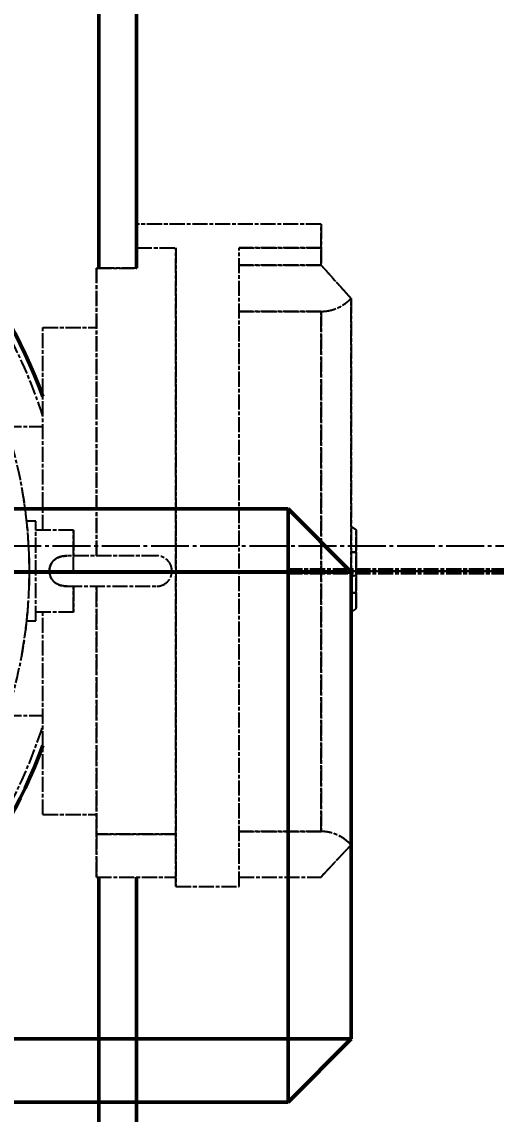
# Model space of a CAD drawing. Header units: millimetres. Extents: x 39335 to 110675, y -13954 to 36506.
# Drawn here: x 55594 to 55970, y 8893 to 9759 of the extents above; entities that cross this region are included whole.
import ezdxf

# ---------------------------------------------------------------- set-up
doc = ezdxf.new("R2010")
doc.units = ezdxf.units.MM
for name, pattern in [('AM_ISO02W050', [7.5, 6, -1.5]), ('AM_ISO08W050', [18, 12, -1.5, 3, -1.5]), ('EB_DASHDOT', [39, 30, -3, 3, -3])]:
    doc.linetypes.add(name, pattern=pattern)
for name, color, linetype, lineweight in [('AM_0', 7, 'Continuous', 50), ('AM_10', 7, 'AM_ISO08W050', 50), ('AM_3', 6, 'AM_ISO02W050', 25), ('AM_7', 4, 'AM_ISO08W050', 25), ('CAXA1', 1, 'EB_DASHDOT', 25), ('CAXA4', 3, 'Continuous', 25), ('RED', 1, 'Continuous', 9)]:
    doc.layers.add(name, color=color, linetype=linetype, lineweight=lineweight)
doc.styles.add('\\M+5B1EA\\M+5D7BC', font='', dxfattribs={"width": 0.667})
doc.styles.get('\\M+5B1EA\\M+5D7BC').set_extended_font_data('FangSong_GB2312')
doc.dimstyles.new('\\M+5B1EA\\M+5D7BC', dxfattribs={"dimscale": 35, "dimtxt": 3.5, "dimasz": 4, "dimexe": 2, "dimexo": 0, "dimtad": 1, "dimdec": 1, "dimdsep": 46, "dimtxsty": '\\M+5B1EA\\M+5D7BC', "dimcen": 0, "dimdle": 6, "dimazin": 2, "dimtfac": 1, "dimtdec": 1, "dimtmove": 0, "dimatfit": 3, "dimfxl": 0, "dimtolj": 1, "dimtzin": 0, "dimarcsym": 0})

# ---------------------------------------------------------------- blocks, each defined once
blk = doc.blocks.new('fundament-M1')
at = {"layer": 'AM_0'}
for p, q in [((1682.092, 915), (3112.091, 915)), ((3112.091, 915), (3162.091, 865)), ((3112.091, 865), (3112.091, 915)), ((1682.092, 865), (3112.091, 865)), ((3112.091, 865), (3162.091, 865)), ((3112.091, 865), (3112.091, 495)), ((3162.091, 865), (3162.091, 495)), ((2830, 495), (3112.091, 495)), ((3112.091, 445), (3162.091, 495)), ((3112.091, 495), (3112.091, 445)), ((3112.091, 495), (3162.091, 495)), ((2830, 445), (3112.091, 445))]:
    blk.add_line(p, q, dxfattribs=at)
blk = doc.blocks.new('qwrgfqwefqwe')
at = {"layer": 'AM_0'}
for p, q in [((3799796.23, -146760.66), (3799796.23, -146230.77)), ((3799826.23, -146760.66), (3799826.23, -146230.77)), ((3799796.23, -147770.77), (3799796.23, -147243.27)), ((3799826.23, -147770.77), (3799826.23, -147243.27))]:
    blk.add_line(p, q, dxfattribs=at)
blk.add_arc((3799371.23, -147000.77), 405, 19.95195, 340.04804, dxfattribs=at)
at = {"layer": 'AM_10', "lineweight": 100}
blk.add_line((3799945.65, -147000.77), (3800629.67, -147000.77), dxfattribs=at)
at = {"layer": 'AM_7'}
for p, q in [((3799972.42, -146725.77), (3799826.42, -146725.77)), ((3799826.42, -146725.77), (3799826.42, -146744.77)), ((3799826.42, -146744.77), (3799826.42, -146725.77)), ((3799972.42, -146744.77), (3799972.42, -146725.77)), ((3799972.42, -146725.77), (3799972.42, -146744.77)), ((3799826.42, -146744.77), (3799826.42, -146760.66)), ((3799826.42, -146744.77), (3799857.42, -146744.77)), ((3799826.42, -146760.66), (3799826.42, -146744.77)), ((3799857.42, -146744.77), (3799857.42, -147250.77)), ((3799857.42, -147250.77), (3799857.42, -146744.77)), ((3799907.42, -147250.77), (3799907.42, -146744.77)), ((3799907.42, -146744.77), (3799972.42, -146744.77)), ((3799972.42, -146744.77), (3799907.42, -146744.77)), ((3799972.42, -146744.77), (3799972.42, -146758.27)), ((3799972.42, -146758.27), (3799972.42, -146744.77)), ((3799826.42, -146760.66), (3799794.42, -146760.66)), ((3799794.42, -146760.66), (3799794.42, -146988.77)), ((3799794.42, -146760.66), (3799826.42, -146760.66)), ((3799794.42, -146988.77), (3799794.42, -146760.66)), ((3799907.42, -146758.27), (3799972.42, -146758.27)), ((3799972.42, -146758.27), (3799907.42, -146758.27)), ((3799972.42, -146758.27), (3799996.23, -146784.71)), ((3799996.23, -147217.74), (3799996.23, -146784.71)), ((3799996.23, -146784.71), (3799996.23, -147217.74)), ((3799972.42, -146795.03), (3799907.42, -146795.03)), ((3799907.42, -146795.03), (3799972.42, -146795.03)), ((3799972.42, -147207.16), (3799972.42, -146795.03)), ((3799972.42, -146795.03), (3799972.42, -147207.16)), ((3799751.92, -146968.27), (3799751.92, -146807.77)), ((3799751.92, -146807.77), (3799794.42, -146807.77)), ((3799751.92, -146968.27), (3799751.92, -146807.77)), ((3799723.07, -146886.27), (3799751.92, -146886.27)), ((3799746.23, -146961.27), (3799739.12, -146961.27)), ((3799746.23, -147040.27), (3799746.23, -146961.27)), ((3799776.23, -146968.27), (3799746.23, -146968.27)), ((3799776.23, -146988.77), (3799776.23, -146968.27)), ((3799776.23, -146968.27), (3799776.23, -146988.77)), ((3800000.23, -146968.04), (3799996.23, -146965.44)), ((3799996.23, -146965.44), (3800000.23, -146968.04)), ((3800000.23, -146985.84), (3800000.23, -146968.04)), ((3800000.23, -146968.04), (3800000.23, -146985.84)), ((3799996.23, -146985.84), (3800000.23, -146985.84)), ((3800000.23, -146985.84), (3799996.23, -146985.84)), ((3800000.23, -147000.77), (3800000.23, -146985.84)), ((3800000.23, -146985.84), (3800000.23, -147004.4)), ((3799842.23, -146988.77), (3799771.05, -146988.77)), ((3800000.23, -147004.4), (3799996.23, -147004.81)), ((3799996.23, -147004.81), (3800000.23, -147004.4)), ((3800000.23, -147004.4), (3800000.23, -147000.77)), ((3800000.23, -147018.14), (3800000.23, -147004.4)), ((3800000.23, -147004.4), (3800000.23, -147018.14)), ((3799771.05, -147012.77), (3799842.23, -147012.77)), ((3799776.23, -147033.27), (3799776.23, -147012.77)), ((3799776.23, -147012.77), (3799776.23, -147033.27)), ((3799794.42, -147012.77), (3799794.42, -147209.27)), ((3799794.42, -147209.27), (3799794.42, -147012.77)), ((3800000.23, -147018.14), (3799996.23, -147018.14)), ((3799996.23, -147018.14), (3800000.23, -147018.14)), ((3800000.23, -147030.84), (3800000.23, -147018.14)), ((3800000.23, -147018.14), (3800000.23, -147030.84)), ((3799996.23, -147033.44), (3800000.23, -147030.84)), ((3799776.23, -147033.27), (3799746.23, -147033.27)), ((3799751.92, -147193.77), (3799751.92, -147033.27)), ((3799751.92, -147193.77), (3799751.92, -147033.27)), ((3799739.12, -147040.27), (3799746.23, -147040.27)), ((3799723.07, -147115.27), (3799751.92, -147115.27)), ((3799751.92, -147193.77), (3799794.42, -147193.77)), ((3799857.42, -147209.27), (3799794.42, -147209.27)), ((3799794.42, -147209.27), (3799794.42, -147243.27)), ((3799794.42, -147209.27), (3799857.42, -147209.27)), ((3799794.42, -147243.27), (3799794.42, -147209.27)), ((3799972.42, -147207.16), (3799907.42, -147207.16)), ((3799907.42, -147207.16), (3799972.42, -147207.16)), ((3799996.23, -147217.74), (3799972.42, -147243.27)), ((3799794.42, -147243.27), (3799857.42, -147243.27)), ((3799907.42, -147243.27), (3799972.42, -147243.27)), ((3799857.42, -147250.77), (3799907.42, -147250.77))]:
    blk.add_line(p, q, dxfattribs=at)
at = {"layer": 'AM_7', "linetype": 'Continuous'}
for p, q in [((3800276.66, -147000.77), (3793676.19, -147000.77)), ((3799791.23, -147000.77), (3798951.23, -147000.77))]:
    blk.add_line(p, q, dxfattribs=at)
at = {"layer": 'AM_7'}
for centre, radius, start, end in [((3799371.23, -147000.77), 400, 17.87492, 342.12507), ((3799371.23, -147000.77), 370, 109.26352, 108.39638), ((3799371.23, -147000.77), 370, 6.16732, 10.31466), ((3799371.23, -147000.77), 370, 2.05224, 6.16732), ((3799371.23, -147000.77), 370, 357.94775, 2.05224), ((3799842.23, -147000.77), 12, 270, 90), ((3799371.23, -147000.77), 370, 353.83267, 357.94775), ((3799371.23, -147000.77), 370, 349.68533, 353.83267)]:
    blk.add_arc(centre, radius, start, end, dxfattribs=at)
for centre, major_axis, start_param, end_param in [((3799972.42, -146758.27), (0, 36.76), 3.141593, 3.909474), ((3799972.42, -147243.27), (0, 36.11), 5.497787, 6.283185)]:
    blk.add_ellipse(centre, major_axis=major_axis, ratio=0.932515, start_param=start_param, end_param=end_param, dxfattribs=at)
for points, knots in [([(3799996.23, -146784.71), (3799996.01, -146784.47), (3799995.8, -146784.23), (3799995.58, -146784), (3799995.56, -146783.97), (3799995.54, -146783.94), (3799995.51, -146783.92), (3799995.28, -146783.66), (3799995.05, -146783.4), (3799994.81, -146783.14), (3799994.79, -146783.11), (3799994.77, -146783.09), (3799994.74, -146783.06), (3799994.5, -146782.8), (3799994.26, -146782.53), (3799994, -146782.24), (3799993.98, -146782.21), (3799993.95, -146782.18), (3799993.92, -146782.15), (3799993.68, -146781.88), (3799993.43, -146781.6), (3799993.16, -146781.3), (3799993.12, -146781.26), (3799993.09, -146781.22), (3799993.05, -146781.19), (3799992.77, -146780.87), (3799992.47, -146780.54), (3799992.15, -146780.18), (3799991.89, -146779.9), (3799991.62, -146779.6), (3799991.33, -146779.28), (3799991.29, -146779.23), (3799991.25, -146779.18), (3799991.2, -146779.13), (3799990.94, -146778.84), (3799990.66, -146778.53), (3799990.36, -146778.19), (3799990.32, -146778.14), (3799990.27, -146778.1), (3799990.23, -146778.05), (3799990.16, -146777.97), (3799990.08, -146777.89), (3799990.01, -146777.8), (3799989.85, -146777.63), (3799989.69, -146777.45), (3799989.55, -146777.29), (3799989.5, -146777.24), (3799989.45, -146777.18), (3799989.4, -146777.13), (3799989.35, -146777.07), (3799989.31, -146777.03), (3799989.27, -146776.98), (3799989.23, -146776.94), (3799989.19, -146776.9), (3799989.16, -146776.86), (3799989.13, -146776.82), (3799989.09, -146776.79), (3799989.06, -146776.75), (3799989.05, -146776.74), (3799989.05, -146776.74), (3799989.04, -146776.73), (3799988.98, -146776.67), (3799988.93, -146776.6), (3799988.87, -146776.54), (3799988.65, -146776.3), (3799988.44, -146776.06), (3799988.24, -146775.84), (3799988.17, -146775.76), (3799988.1, -146775.69), (3799988.03, -146775.61), (3799987.92, -146775.48), (3799987.81, -146775.36), (3799987.7, -146775.24), (3799987.37, -146774.88), (3799987.06, -146774.53), (3799986.74, -146774.17), (3799986.71, -146774.14), (3799986.69, -146774.11), (3799986.66, -146774.08), (3799986.27, -146773.65), (3799985.86, -146773.2), (3799985.39, -146772.67), (3799985.36, -146772.64), (3799985.33, -146772.61), (3799985.31, -146772.58), (3799985.27, -146772.54), (3799985.24, -146772.5), (3799985.2, -146772.46), (3799985.16, -146772.42), (3799985.12, -146772.37), (3799985.07, -146772.32), (3799985.03, -146772.28), (3799984.99, -146772.23), (3799984.94, -146772.18), (3799984.9, -146772.13), (3799984.86, -146772.09), (3799984.82, -146772.04), (3799983.64, -146770.73), (3799982.33, -146769.27), (3799980.9, -146767.69), (3799979.59, -146766.23), (3799978.19, -146764.68), (3799976.62, -146762.94), (3799975.35, -146761.52), (3799973.96, -146759.98), (3799972.42, -146758.27)], [0.0099637, 0.0099637, 0.0099637, 0.0099637, 0.0497296, 0.0497296, 0.0497296, 0.0542051, 0.0542051, 0.0542051, 0.0967522, 0.0967522, 0.0967522, 0.1010693, 0.1010693, 0.1010693, 0.1435253, 0.1435253, 0.1435253, 0.1480388, 0.1480388, 0.1480388, 0.1879972, 0.1879972, 0.1879972, 0.193214, 0.193214, 0.193214, 0.2346266, 0.2346266, 0.2346266, 0.267346, 0.267346, 0.267346, 0.2721351, 0.2721351, 0.2721351, 0.3014671, 0.3014671, 0.3014671, 0.3054349, 0.3054349, 0.3054349, 0.3125603, 0.3125603, 0.3125603, 0.3271727, 0.3271727, 0.3271727, 0.3322315, 0.3322315, 0.3322315, 0.3373848, 0.3373848, 0.3373848, 0.3429346, 0.3429346, 0.3429346, 0.3490419, 0.3490419, 0.3490419, 0.3503887, 0.3503887, 0.3503887, 0.3613135, 0.3613135, 0.3613135, 0.4066401, 0.4066401, 0.4066401, 0.4231245, 0.4231245, 0.4231245, 0.4493918, 0.4493918, 0.4493918, 0.5309219, 0.5309219, 0.5309219, 0.5374458, 0.5374458, 0.5374458, 0.6355589, 0.6355589, 0.6355589, 0.6410266, 0.6410266, 0.6410266, 0.6483407, 0.6483407, 0.6483407, 0.6551991, 0.6551991, 0.6551991, 0.6613342, 0.6613342, 0.6613342, 0.6661158, 0.6661158, 0.6661158, 0.7906532, 0.7906532, 0.7906532, 0.9057273, 0.9057273, 0.9057273, 1, 1, 1, 1]), ([(3799972.42, -146795.03), (3799972.99, -146795.03), (3799973.49, -146795.01), (3799973.96, -146794.99), (3799974.01, -146794.99), (3799974.06, -146794.99), (3799974.11, -146794.98), (3799974.78, -146794.95), (3799975.36, -146794.9), (3799975.89, -146794.84), (3799976.61, -146794.76), (3799977.23, -146794.67), (3799977.8, -146794.57), (3799977.81, -146794.57), (3799977.83, -146794.57), (3799977.84, -146794.57), (3799978.35, -146794.48), (3799978.81, -146794.39), (3799979.26, -146794.29), (3799979.34, -146794.27), (3799979.41, -146794.25), (3799979.49, -146794.24), (3799979.96, -146794.13), (3799980.4, -146794.02), (3799980.86, -146793.9), (3799980.92, -146793.88), (3799980.98, -146793.86), (3799981.04, -146793.85), (3799981.32, -146793.77), (3799981.61, -146793.68), (3799981.99, -146793.57), (3799982.08, -146793.54), (3799982.17, -146793.51), (3799982.26, -146793.48), (3799982.35, -146793.45), (3799982.45, -146793.42), (3799982.55, -146793.39), (3799982.58, -146793.38), (3799982.62, -146793.36), (3799982.65, -146793.35), (3799983.3, -146793.13), (3799984.16, -146792.82), (3799984.99, -146792.47), (3799985.01, -146792.46), (3799985.04, -146792.44), (3799985.07, -146792.43), (3799985.99, -146792.04), (3799986.85, -146791.63), (3799987.67, -146791.19), (3799988.55, -146790.72), (3799989.38, -146790.23), (3799990.16, -146789.72), (3799990.91, -146789.23), (3799991.62, -146788.73), (3799992.31, -146788.21), (3799992.99, -146787.69), (3799993.64, -146787.15), (3799994.26, -146786.6), (3799994.95, -146785.99), (3799995.6, -146785.36), (3799996.23, -146784.71)], [0, 0, 0, 0, 0.047759, 0.047759, 0.047759, 0.052941, 0.052941, 0.052941, 0.122666, 0.122666, 0.122666, 0.216265, 0.216265, 0.216265, 0.218337, 0.218337, 0.218337, 0.301897, 0.301897, 0.301897, 0.316314, 0.316314, 0.316314, 0.404465, 0.404465, 0.404465, 0.416168, 0.416168, 0.416168, 0.471752, 0.471752, 0.471752, 0.484154, 0.484154, 0.484154, 0.495927, 0.495927, 0.495927, 0.5, 0.5, 0.5, 0.573254, 0.573254, 0.573254, 0.575798, 0.575798, 0.575798, 0.657389, 0.657389, 0.657389, 0.744439, 0.744439, 0.744439, 0.827198, 0.827198, 0.827198, 0.909734, 0.909734, 0.909734, 1, 1, 1, 1]), ([(3799771.05, -146988.77), (3799770.49, -146988.77), (3799769.95, -146988.79), (3799769.41, -146988.83), (3799769.35, -146988.83), (3799769.29, -146988.84), (3799769.24, -146988.84), (3799768.46, -146988.9), (3799767.7, -146989.01), (3799766.98, -146989.16), (3799766.91, -146989.17), (3799766.84, -146989.19), (3799766.78, -146989.2), (3799766.71, -146989.22), (3799766.64, -146989.23), (3799766.58, -146989.25), (3799766.51, -146989.26), (3799766.44, -146989.28), (3799766.38, -146989.29), (3799766.31, -146989.31), (3799766.24, -146989.33), (3799766.17, -146989.35), (3799766.12, -146989.36), (3799766.06, -146989.37), (3799766.01, -146989.39), (3799765.94, -146989.41), (3799765.86, -146989.43), (3799765.78, -146989.45), (3799765.71, -146989.47), (3799765.64, -146989.5), (3799765.56, -146989.52), (3799765.49, -146989.54), (3799765.41, -146989.56), (3799765.34, -146989.59), (3799765.26, -146989.61), (3799765.19, -146989.64), (3799765.11, -146989.66), (3799765.08, -146989.68), (3799765.04, -146989.69), (3799765.01, -146989.7), (3799764.63, -146989.83), (3799764.27, -146989.98), (3799763.92, -146990.13), (3799763.55, -146990.3), (3799763.2, -146990.48), (3799762.85, -146990.68), (3799762.49, -146990.89), (3799762.13, -146991.12), (3799761.79, -146991.36), (3799761.44, -146991.62), (3799761.09, -146991.91), (3799760.76, -146992.21), (3799760.45, -146992.5), (3799760.15, -146992.81), (3799759.87, -146993.14), (3799759.59, -146993.46), (3799759.32, -146993.81), (3799759.08, -146994.17), (3799759.06, -146994.2), (3799759.04, -146994.23), (3799759.02, -146994.26), (3799758.75, -146994.68), (3799758.49, -146995.12), (3799758.27, -146995.59), (3799758.08, -146995.98), (3799757.91, -146996.4), (3799757.76, -146996.83), (3799757.73, -146996.92), (3799757.7, -146997), (3799757.67, -146997.09), (3799757.54, -146997.51), (3799757.42, -146997.95), (3799757.33, -146998.41), (3799757.32, -146998.5), (3799757.3, -146998.59), (3799757.29, -146998.67), (3799757.21, -146999.12), (3799757.15, -146999.58), (3799757.13, -147000.05), (3799757.12, -147000.12), (3799757.12, -147000.19), (3799757.12, -147000.26), (3799757.11, -147000.43), (3799757.11, -147000.6), (3799757.11, -147000.77)], [0.2411016, 0.2411016, 0.2411016, 0.2411016, 0.3227503, 0.3227503, 0.3227503, 0.3318431, 0.3318431, 0.3318431, 0.4512014, 0.4512014, 0.4512014, 0.4621151, 0.4621151, 0.4621151, 0.4726984, 0.4726984, 0.4726984, 0.4830067, 0.4830067, 0.4830067, 0.4928186, 0.4928186, 0.4928186, 0.5, 0.5, 0.5, 0.5092926, 0.5092926, 0.5092926, 0.5175432, 0.5175432, 0.5175432, 0.5255766, 0.5255766, 0.5255766, 0.5334575, 0.5334575, 0.5334575, 0.5371705, 0.5371705, 0.5371705, 0.576512, 0.576512, 0.576512, 0.618157, 0.618157, 0.618157, 0.6622364, 0.6622364, 0.6622364, 0.7088209, 0.7088209, 0.7088209, 0.7529388, 0.7529388, 0.7529388, 0.7962237, 0.7962237, 0.7962237, 0.7996134, 0.7996134, 0.7996134, 0.8480801, 0.8480801, 0.8480801, 0.888812, 0.888812, 0.888812, 0.8966674, 0.8966674, 0.8966674, 0.9359541, 0.9359541, 0.9359541, 0.9432917, 0.9432917, 0.9432917, 0.98107, 0.98107, 0.98107, 0.9865198, 0.9865198, 0.9865198, 1, 1, 1, 1]), ([(3799757.11, -147000.77), (3799757.11, -147000.35), (3799757.13, -146999.92), (3799757.17, -146999.5), (3799757.21, -146999.09), (3799757.27, -146998.68), (3799757.36, -146998.27), (3799757.44, -146997.88), (3799757.54, -146997.49), (3799757.66, -146997.1), (3799757.74, -146996.86), (3799757.82, -146996.63), (3799757.91, -146996.4), (3799757.97, -146996.26), (3799758.02, -146996.12), (3799758.08, -146995.99), (3799758.24, -146995.63), (3799758.41, -146995.28), (3799758.6, -146994.94), (3799758.73, -146994.7), (3799758.88, -146994.47), (3799759.03, -146994.24), (3799759.09, -146994.15), (3799759.15, -146994.05), (3799759.22, -146993.96), (3799759.39, -146993.72), (3799759.58, -146993.48), (3799759.77, -146993.25), (3799759.82, -146993.18), (3799759.88, -146993.12), (3799759.93, -146993.06), (3799760.16, -146992.8), (3799760.4, -146992.55), (3799760.66, -146992.31), (3799760.68, -146992.28), (3799760.71, -146992.26), (3799760.74, -146992.23), (3799761.02, -146991.97), (3799761.32, -146991.72), (3799761.63, -146991.48), (3799761.9, -146991.28), (3799762.18, -146991.09), (3799762.47, -146990.91), (3799762.52, -146990.88), (3799762.57, -146990.85), (3799762.62, -146990.82), (3799762.88, -146990.66), (3799763.15, -146990.51), (3799763.43, -146990.37), (3799763.52, -146990.33), (3799763.61, -146990.28), (3799763.7, -146990.24), (3799764.02, -146990.09), (3799764.34, -146989.95), (3799764.6, -146989.85), (3799764.61, -146989.85), (3799764.62, -146989.84), (3799764.62, -146989.84), (3799765.3, -146989.58), (3799765.93, -146989.4), (3799766.59, -146989.24), (3799767.26, -146989.09), (3799767.96, -146988.97), (3799768.69, -146988.89), (3799769.36, -146988.82), (3799770.07, -146988.78), (3799770.8, -146988.78), (3799770.88, -146988.77), (3799770.97, -146988.77), (3799771.05, -146988.77)], [0, 0, 0, 0, 0.0456399, 0.0456399, 0.0456399, 0.0896279, 0.0896279, 0.0896279, 0.1323124, 0.1323124, 0.1323124, 0.1584118, 0.1584118, 0.1584118, 0.1739841, 0.1739841, 0.1739841, 0.2149161, 0.2149161, 0.2149161, 0.2435778, 0.2435778, 0.2435778, 0.2553834, 0.2553834, 0.2553834, 0.2868925, 0.2868925, 0.2868925, 0.2956746, 0.2956746, 0.2956746, 0.3322114, 0.3322114, 0.3322114, 0.3360991, 0.3360991, 0.3360991, 0.3769968, 0.3769968, 0.3769968, 0.4125362, 0.4125362, 0.4125362, 0.4187512, 0.4187512, 0.4187512, 0.4510796, 0.4510796, 0.4510796, 0.4618125, 0.4618125, 0.4618125, 0.4987481, 0.4987481, 0.4987481, 0.5, 0.5, 0.5, 0.5976277, 0.5976277, 0.5976277, 0.6976811, 0.6976811, 0.6976811, 0.7903119, 0.7903119, 0.7903119, 0.8009133, 0.8009133, 0.8009133, 0.8009133]), ([(3799758.57, -146994.99), (3799758.56, -146995.01), (3799758.55, -146995.02), (3799758.54, -146995.04), (3799758.36, -146995.38), (3799758.18, -146995.74), (3799758.03, -146996.1), (3799757.88, -146996.47), (3799757.74, -146996.85), (3799757.62, -146997.23), (3799757.57, -146997.39), (3799757.53, -146997.56), (3799757.48, -146997.73)], [0.7871251, 0.7871251, 0.7871251, 0.7871251, 0.7891424, 0.7891424, 0.7891424, 0.8303567, 0.8303567, 0.8303567, 0.8724397, 0.8724397, 0.8724397, 0.890698, 0.890698, 0.890698, 0.890698]), ([(3799757.49, -146997.73), (3799757.53, -146997.59), (3799757.56, -146997.45), (3799757.61, -146997.31), (3799757.77, -146996.74), (3799757.98, -146996.2), (3799758.22, -146995.69), (3799758.33, -146995.45), (3799758.45, -146995.22), (3799758.58, -146994.99)], [0.08388332, 0.08388332, 0.08388332, 0.08388332, 0.09642043, 0.09642043, 0.09642043, 0.14844712, 0.14844712, 0.14844712, 0.17298971, 0.17298971, 0.17298971, 0.17298971]), ([(3799759.9, -146993.1), (3799760.16, -146992.79), (3799760.44, -146992.5), (3799760.73, -146992.23), (3799760.77, -146992.2), (3799760.8, -146992.17), (3799760.83, -146992.14), (3799761.16, -146991.85), (3799761.51, -146991.57), (3799761.86, -146991.31), (3799761.92, -146991.27), (3799761.98, -146991.23), (3799762.04, -146991.19)], [0.24873394, 0.24873394, 0.24873394, 0.24873394, 0.28995338, 0.28995338, 0.28995338, 0.29453347, 0.29453347, 0.29453347, 0.34072686, 0.34072686, 0.34072686, 0.34833949, 0.34833949, 0.34833949, 0.34833949]), ([(3799762.04, -146991.19), (3799761.91, -146991.28), (3799761.78, -146991.37), (3799761.65, -146991.47), (3799761.61, -146991.5), (3799761.57, -146991.53), (3799761.53, -146991.56), (3799761.23, -146991.79), (3799760.93, -146992.05), (3799760.65, -146992.31), (3799760.41, -146992.54), (3799760.17, -146992.79), (3799759.94, -146993.05), (3799759.93, -146993.07), (3799759.91, -146993.08), (3799759.9, -146993.1)], [0.6053763, 0.6053763, 0.6053763, 0.6053763, 0.6222125, 0.6222125, 0.6222125, 0.6273855, 0.6273855, 0.6273855, 0.667956, 0.667956, 0.667956, 0.7038735, 0.7038735, 0.7038735, 0.7062693, 0.7062693, 0.7062693, 0.7062693]), ([(3799768.1, -146988.97), (3799768.11, -146988.96), (3799768.12, -146988.96), (3799768.12, -146988.96), (3799768.75, -146988.88), (3799769.4, -146988.82), (3799770.06, -146988.79)], [0.6093012, 0.6093012, 0.6093012, 0.6093012, 0.6103987, 0.6103987, 0.6103987, 0.7098629, 0.7098629, 0.7098629, 0.7098629]), ([(3799770.06, -146988.79), (3799769.8, -146988.8), (3799769.55, -146988.82), (3799769.3, -146988.84), (3799768.89, -146988.87), (3799768.49, -146988.91), (3799768.1, -146988.97)], [0.24128007, 0.24128007, 0.24128007, 0.24128007, 0.27473034, 0.27473034, 0.27473034, 0.32938239, 0.32938239, 0.32938239, 0.32938239]), ([(3799776.23, -147000.77), (3799776.23, -147000.75), (3799776.23, -147000.73), (3799776.23, -147000.71), (3799776.23, -147000.49), (3799776.23, -147000.26), (3799776.23, -147000.03), (3799776.23, -146999.81), (3799776.23, -146999.58), (3799776.23, -146999.35), (3799776.23, -146999.11), (3799776.23, -146998.86), (3799776.23, -146998.62), (3799776.23, -146998.57), (3799776.23, -146998.53), (3799776.23, -146998.49), (3799776.23, -146998.45), (3799776.23, -146998.41), (3799776.23, -146998.37), (3799776.23, -146998.33), (3799776.23, -146998.29), (3799776.23, -146998.25), (3799776.23, -146998.19), (3799776.23, -146998.14), (3799776.23, -146998.08), (3799776.23, -146998.03), (3799776.23, -146997.98), (3799776.23, -146997.93), (3799776.23, -146997.87), (3799776.23, -146997.82), (3799776.23, -146997.77), (3799776.23, -146997.74), (3799776.23, -146997.7), (3799776.23, -146997.67), (3799776.23, -146997.58), (3799776.23, -146997.48), (3799776.23, -146997.39), (3799776.23, -146997.3), (3799776.23, -146997.21), (3799776.23, -146997.13), (3799776.23, -146996.94), (3799776.23, -146996.76), (3799776.23, -146996.57), (3799776.23, -146996.47), (3799776.23, -146996.38), (3799776.23, -146996.28), (3799776.23, -146996.19), (3799776.23, -146996.09), (3799776.23, -146995.99), (3799776.23, -146995.81), (3799776.23, -146995.63), (3799776.23, -146995.44), (3799776.23, -146995.42), (3799776.23, -146995.41), (3799776.23, -146995.39), (3799776.23, -146995.22), (3799776.23, -146995.04), (3799776.23, -146994.85), (3799776.23, -146994.83), (3799776.23, -146994.81), (3799776.23, -146994.78), (3799776.23, -146994.7), (3799776.23, -146994.61), (3799776.23, -146994.52), (3799776.23, -146994.43), (3799776.23, -146994.35), (3799776.23, -146994.26), (3799776.23, -146994.23), (3799776.23, -146994.2), (3799776.23, -146994.17), (3799776.23, -146994), (3799776.23, -146993.83), (3799776.23, -146993.65), (3799776.23, -146993.62), (3799776.23, -146993.59), (3799776.23, -146993.56), (3799776.23, -146993.53), (3799776.23, -146993.49), (3799776.23, -146993.45), (3799776.23, -146993.42), (3799776.23, -146993.38), (3799776.23, -146993.34), (3799776.23, -146993.32), (3799776.23, -146993.29), (3799776.23, -146993.26), (3799776.23, -146993.19), (3799776.23, -146993.12), (3799776.23, -146993.05), (3799776.23, -146992.98), (3799776.23, -146992.92), (3799776.23, -146992.85), (3799776.23, -146992.84), (3799776.23, -146992.82), (3799776.23, -146992.81), (3799776.23, -146992.75), (3799776.23, -146992.69), (3799776.23, -146992.64), (3799776.23, -146992.58), (3799776.23, -146992.53), (3799776.23, -146992.48), (3799776.23, -146992.45), (3799776.23, -146992.41), (3799776.23, -146992.38), (3799776.23, -146992.32), (3799776.23, -146992.27), (3799776.23, -146992.22), (3799776.23, -146992.18), (3799776.23, -146992.13), (3799776.23, -146992.08), (3799776.23, -146992.07), (3799776.23, -146992.05), (3799776.23, -146992.03), (3799776.23, -146991.98), (3799776.23, -146991.94), (3799776.23, -146991.89), (3799776.23, -146991.85), (3799776.23, -146991.8), (3799776.23, -146991.76), (3799776.23, -146991.74), (3799776.23, -146991.73), (3799776.23, -146991.71), (3799776.23, -146991.67), (3799776.23, -146991.62), (3799776.23, -146991.58), (3799776.23, -146991.53), (3799776.23, -146991.49), (3799776.23, -146991.45), (3799776.23, -146991.42), (3799776.23, -146991.38), (3799776.23, -146991.35), (3799776.23, -146991.3), (3799776.23, -146991.26), (3799776.23, -146991.22), (3799776.23, -146991.18), (3799776.23, -146991.14), (3799776.23, -146991.1), (3799776.23, -146991.06), (3799776.23, -146991.02), (3799776.23, -146990.98), (3799776.23, -146990.98), (3799776.23, -146990.97), (3799776.23, -146990.96), (3799776.23, -146990.93), (3799776.23, -146990.89), (3799776.23, -146990.86), (3799776.23, -146990.82), (3799776.23, -146990.79), (3799776.23, -146990.75), (3799776.23, -146990.73), (3799776.23, -146990.7), (3799776.23, -146990.67), (3799776.23, -146990.64), (3799776.23, -146990.61), (3799776.23, -146990.58), (3799776.23, -146990.55), (3799776.23, -146990.52), (3799776.23, -146990.48), (3799776.23, -146990.48), (3799776.23, -146990.47), (3799776.23, -146990.46), (3799776.23, -146990.43), (3799776.23, -146990.41), (3799776.23, -146990.38), (3799776.23, -146990.37), (3799776.23, -146990.35), (3799776.23, -146990.34), (3799776.23, -146990.33), (3799776.23, -146990.31), (3799776.23, -146990.3), (3799776.23, -146990.29), (3799776.23, -146990.29), (3799776.23, -146990.28), (3799776.23, -146990.27), (3799776.23, -146990.25), (3799776.23, -146990.24), (3799776.23, -146990.22), (3799776.23, -146990.21), (3799776.23, -146990.19), (3799776.23, -146990.18), (3799776.23, -146990.17), (3799776.23, -146990.15), (3799776.23, -146990.14), (3799776.23, -146990.14), (3799776.23, -146990.13), (3799776.23, -146990.11), (3799776.23, -146990.08), (3799776.23, -146990.06), (3799776.23, -146990.03), (3799776.23, -146990), (3799776.23, -146989.97), (3799776.23, -146989.96), (3799776.23, -146989.94), (3799776.23, -146989.93), (3799776.23, -146989.87), (3799776.23, -146989.8), (3799776.23, -146989.73), (3799776.23, -146989.71), (3799776.23, -146989.68), (3799776.23, -146989.65), (3799776.23, -146989.62), (3799776.23, -146989.58), (3799776.23, -146989.55), (3799776.23, -146989.51), (3799776.23, -146989.48), (3799776.23, -146989.44), (3799776.23, -146989.41), (3799776.23, -146989.37), (3799776.23, -146989.34), (3799776.23, -146989.33), (3799776.23, -146989.32), (3799776.23, -146989.31), (3799776.23, -146989.28), (3799776.23, -146989.26), (3799776.23, -146989.23)], [0.5193755, 0.5193755, 0.5193755, 0.5193755, 0.5202176, 0.5202176, 0.5202176, 0.5302499, 0.5302499, 0.5302499, 0.5401271, 0.5401271, 0.5401271, 0.5502591, 0.5502591, 0.5502591, 0.5519674, 0.5519674, 0.5519674, 0.5537295, 0.5537295, 0.5537295, 0.5556774, 0.5556774, 0.5556774, 0.5590147, 0.5590147, 0.5590147, 0.5624711, 0.5624711, 0.5624711, 0.5660796, 0.5660796, 0.5660796, 0.5686825, 0.5686825, 0.5686825, 0.5756754, 0.5756754, 0.5756754, 0.5825326, 0.5825326, 0.5825326, 0.5969462, 0.5969462, 0.5969462, 0.6042537, 0.6042537, 0.6042537, 0.6115612, 0.6115612, 0.6115612, 0.624809, 0.624809, 0.624809, 0.6258671, 0.6258671, 0.6258671, 0.6377645, 0.6377645, 0.6377645, 0.6393101, 0.6393101, 0.6393101, 0.6446766, 0.6446766, 0.6446766, 0.6498528, 0.6498528, 0.6498528, 0.6515906, 0.6515906, 0.6515906, 0.6609044, 0.6609044, 0.6609044, 0.6624717, 0.6624717, 0.6624717, 0.6643506, 0.6643506, 0.6643506, 0.6661305, 0.6661305, 0.6661305, 0.6673148, 0.6673148, 0.6673148, 0.6704011, 0.6704011, 0.6704011, 0.6736472, 0.6736472, 0.6736472, 0.6744474, 0.6744474, 0.6744474, 0.6775686, 0.6775686, 0.6775686, 0.6808387, 0.6808387, 0.6808387, 0.6832756, 0.6832756, 0.6832756, 0.6870976, 0.6870976, 0.6870976, 0.6910919, 0.6910919, 0.6910919, 0.6925949, 0.6925949, 0.6925949, 0.6972273, 0.6972273, 0.6972273, 0.7020658, 0.7020658, 0.7020658, 0.7038424, 0.7038424, 0.7038424, 0.7095246, 0.7095246, 0.7095246, 0.7154523, 0.7154523, 0.7154523, 0.7205592, 0.7205592, 0.7205592, 0.727233, 0.727233, 0.727233, 0.7339794, 0.7339794, 0.7339794, 0.7407354, 0.7407354, 0.7407354, 0.7419725, 0.7419725, 0.7419725, 0.7481962, 0.7481962, 0.7481962, 0.7542061, 0.7542061, 0.7542061, 0.7585713, 0.7585713, 0.7585713, 0.7636402, 0.7636402, 0.7636402, 0.7684761, 0.7684761, 0.7684761, 0.7696734, 0.7696734, 0.7696734, 0.7734719, 0.7734719, 0.7734719, 0.7752306, 0.7752306, 0.7752306, 0.7771985, 0.7771985, 0.7771985, 0.7789522, 0.7789522, 0.7789522, 0.7860004, 0.7860004, 0.7860004, 0.793268, 0.793268, 0.793268, 0.8003648, 0.8003648, 0.8003648, 0.8039996, 0.8039996, 0.8039996, 0.8142189, 0.8142189, 0.8142189, 0.8242099, 0.8242099, 0.8242099, 0.8293148, 0.8293148, 0.8293148, 0.8481738, 0.8481738, 0.8481738, 0.8553961, 0.8553961, 0.8553961, 0.8642469, 0.8642469, 0.8642469, 0.8729491, 0.8729491, 0.8729491, 0.8814492, 0.8814492, 0.8814492, 0.8837042, 0.8837042, 0.8837042, 0.8905896, 0.8905896, 0.8905896, 0.8905896]), ([(3799757.11, -147000.77), (3799757.11, -147001.22), (3799757.13, -147001.66), (3799757.18, -147002.09), (3799757.19, -147002.25), (3799757.21, -147002.4), (3799757.24, -147002.55), (3799757.32, -147003.14), (3799757.45, -147003.72), (3799757.62, -147004.28), (3799757.81, -147004.92), (3799758.06, -147005.53), (3799758.34, -147006.1), (3799758.61, -147006.63), (3799758.91, -147007.13), (3799759.23, -147007.59), (3799759.57, -147008.07), (3799759.94, -147008.52), (3799760.33, -147008.92), (3799760.38, -147008.97), (3799760.42, -147009.01), (3799760.47, -147009.06), (3799760.52, -147009.1), (3799760.57, -147009.15), (3799760.62, -147009.2), (3799760.66, -147009.24), (3799760.71, -147009.29), (3799760.76, -147009.34), (3799760.81, -147009.38), (3799760.86, -147009.43), (3799760.91, -147009.47), (3799760.96, -147009.52), (3799761.02, -147009.56), (3799761.07, -147009.61), (3799761.09, -147009.63), (3799761.12, -147009.65), (3799761.14, -147009.67), (3799761.2, -147009.72), (3799761.26, -147009.77), (3799761.33, -147009.83), (3799761.39, -147009.88), (3799761.46, -147009.93), (3799761.53, -147009.98), (3799761.6, -147010.03), (3799761.67, -147010.09), (3799761.74, -147010.14), (3799761.81, -147010.19), (3799761.88, -147010.24), (3799761.95, -147010.29), (3799762.02, -147010.34), (3799762.1, -147010.39), (3799762.17, -147010.44), (3799762.21, -147010.47), (3799762.24, -147010.49), (3799762.28, -147010.51), (3799762.66, -147010.76), (3799763.05, -147010.98), (3799763.45, -147011.18), (3799763.48, -147011.2), (3799763.52, -147011.22), (3799763.56, -147011.23), (3799763.98, -147011.44), (3799764.42, -147011.63), (3799764.86, -147011.79), (3799765.31, -147011.95), (3799765.77, -147012.09), (3799766.24, -147012.21), (3799766.27, -147012.22), (3799766.3, -147012.23), (3799766.33, -147012.23), (3799766.81, -147012.36), (3799767.31, -147012.46), (3799767.82, -147012.53), (3799768.31, -147012.61), (3799768.81, -147012.67), (3799769.33, -147012.71), (3799769.82, -147012.75), (3799770.33, -147012.77), (3799770.85, -147012.77), (3799770.91, -147012.77), (3799770.98, -147012.77), (3799771.05, -147012.77)], [0, 0, 0, 0, 0.060757, 0.060757, 0.060757, 0.0819688, 0.0819688, 0.0819688, 0.1655758, 0.1655758, 0.1655758, 0.2621961, 0.2621961, 0.2621961, 0.3516625, 0.3516625, 0.3516625, 0.4448783, 0.4448783, 0.4448783, 0.4555636, 0.4555636, 0.4555636, 0.4666727, 0.4666727, 0.4666727, 0.4768703, 0.4768703, 0.4768703, 0.4868067, 0.4868067, 0.4868067, 0.4963344, 0.4963344, 0.4963344, 0.5, 0.5, 0.5, 0.5098977, 0.5098977, 0.5098977, 0.5193524, 0.5193524, 0.5193524, 0.5284605, 0.5284605, 0.5284605, 0.5374597, 0.5374597, 0.5374597, 0.5463978, 0.5463978, 0.5463978, 0.5505004, 0.5505004, 0.5505004, 0.5958397, 0.5958397, 0.5958397, 0.600041, 0.600041, 0.600041, 0.6480025, 0.6480025, 0.6480025, 0.696774, 0.696774, 0.696774, 0.6998605, 0.6998605, 0.6998605, 0.7504944, 0.7504944, 0.7504944, 0.7997024, 0.7997024, 0.7997024, 0.84735, 0.84735, 0.84735, 0.8534283, 0.8534283, 0.8534283, 0.8534283]), ([(3799771.05, -147012.77), (3799770.9, -147012.77), (3799770.75, -147012.77), (3799770.6, -147012.76), (3799770.03, -147012.75), (3799769.49, -147012.72), (3799768.95, -147012.68), (3799768.43, -147012.63), (3799767.92, -147012.56), (3799767.42, -147012.47), (3799766.93, -147012.38), (3799766.45, -147012.27), (3799765.99, -147012.15), (3799765.53, -147012.02), (3799765.09, -147011.88), (3799764.65, -147011.71), (3799764.22, -147011.54), (3799763.79, -147011.35), (3799763.36, -147011.14), (3799763.07, -147010.99), (3799762.77, -147010.82), (3799762.48, -147010.63), (3799762.44, -147010.61), (3799762.4, -147010.59), (3799762.37, -147010.57), (3799762.12, -147010.41), (3799761.87, -147010.24), (3799761.63, -147010.06), (3799761.58, -147010.02), (3799761.52, -147009.97), (3799761.46, -147009.93), (3799761.19, -147009.71), (3799760.92, -147009.48), (3799760.66, -147009.23), (3799760.4, -147009), (3799760.16, -147008.74), (3799759.93, -147008.48), (3799759.73, -147008.25), (3799759.53, -147008.01), (3799759.35, -147007.76), (3799759.33, -147007.73), (3799759.31, -147007.7), (3799759.28, -147007.67), (3799759.12, -147007.45), (3799758.97, -147007.22), (3799758.83, -147006.99), (3799758.79, -147006.93), (3799758.75, -147006.87), (3799758.72, -147006.81), (3799758.54, -147006.51), (3799758.38, -147006.2), (3799758.23, -147005.89), (3799758.13, -147005.67), (3799758.03, -147005.45), (3799757.94, -147005.22), (3799757.9, -147005.12), (3799757.86, -147005.01), (3799757.82, -147004.91), (3799757.74, -147004.69), (3799757.67, -147004.47), (3799757.6, -147004.24), (3799757.57, -147004.12), (3799757.53, -147004), (3799757.5, -147003.88), (3799757.41, -147003.52), (3799757.33, -147003.15), (3799757.27, -147002.79), (3799757.21, -147002.41), (3799757.16, -147002.03), (3799757.14, -147001.65), (3799757.12, -147001.41), (3799757.11, -147001.18), (3799757.11, -147000.95), (3799757.11, -147000.89), (3799757.11, -147000.83), (3799757.11, -147000.77)], [0.1735342, 0.1735342, 0.1735342, 0.1735342, 0.1900949, 0.1900949, 0.1900949, 0.253491, 0.253491, 0.253491, 0.3162463, 0.3162463, 0.3162463, 0.3780941, 0.3780941, 0.3780941, 0.4388664, 0.4388664, 0.4388664, 0.5, 0.5, 0.5, 0.5424683, 0.5424683, 0.5424683, 0.5477291, 0.5477291, 0.5477291, 0.5837083, 0.5837083, 0.5837083, 0.5922851, 0.5922851, 0.5922851, 0.634717, 0.634717, 0.634717, 0.6757589, 0.6757589, 0.6757589, 0.7117851, 0.7117851, 0.7117851, 0.7159793, 0.7159793, 0.7159793, 0.7477115, 0.7477115, 0.7477115, 0.7558568, 0.7558568, 0.7558568, 0.7958247, 0.7958247, 0.7958247, 0.8235784, 0.8235784, 0.8235784, 0.8363025, 0.8363025, 0.8363025, 0.863247, 0.863247, 0.863247, 0.8777204, 0.8777204, 0.8777204, 0.9205472, 0.9205472, 0.9205472, 0.9653238, 0.9653238, 0.9653238, 0.993015, 0.993015, 0.993015, 1, 1, 1, 1]), ([(3799996.23, -147217.74), (3799995.72, -147217.19), (3799995.16, -147216.63), (3799994.57, -147216.08), (3799994.5, -147216.01), (3799994.43, -147215.94), (3799994.35, -147215.87), (3799993.64, -147215.22), (3799992.87, -147214.57), (3799992.05, -147213.93), (3799991.45, -147213.47), (3799990.82, -147213.02), (3799990.2, -147212.61), (3799989.96, -147212.45), (3799989.77, -147212.33), (3799989.59, -147212.21), (3799989.56, -147212.19), (3799989.53, -147212.17), (3799989.51, -147212.16), (3799989.3, -147212.03), (3799989.11, -147211.91), (3799988.92, -147211.8), (3799988.88, -147211.77), (3799988.85, -147211.75), (3799988.81, -147211.73), (3799988.61, -147211.61), (3799988.4, -147211.49), (3799988.19, -147211.37), (3799988.15, -147211.35), (3799988.11, -147211.32), (3799988.08, -147211.3), (3799987.87, -147211.19), (3799987.66, -147211.07), (3799987.43, -147210.95), (3799987.39, -147210.93), (3799987.35, -147210.91), (3799987.31, -147210.89), (3799987.11, -147210.78), (3799986.89, -147210.67), (3799986.66, -147210.55), (3799986.62, -147210.53), (3799986.58, -147210.51), (3799986.53, -147210.49), (3799986.33, -147210.39), (3799986.1, -147210.28), (3799985.86, -147210.16), (3799985.82, -147210.15), (3799985.78, -147210.13), (3799985.74, -147210.11), (3799985.52, -147210.01), (3799985.29, -147209.9), (3799985.03, -147209.79), (3799984.99, -147209.78), (3799984.95, -147209.76), (3799984.91, -147209.74), (3799984.68, -147209.64), (3799984.44, -147209.54), (3799984.17, -147209.43), (3799984.13, -147209.42), (3799984.09, -147209.4), (3799984.05, -147209.38), (3799983.77, -147209.27), (3799983.46, -147209.16), (3799983.11, -147209.03), (3799982.65, -147208.87), (3799982.21, -147208.72), (3799981.79, -147208.59), (3799981.76, -147208.58), (3799981.73, -147208.57), (3799981.69, -147208.56), (3799981.32, -147208.45), (3799980.97, -147208.35), (3799980.64, -147208.26), (3799980.55, -147208.23), (3799980.46, -147208.21), (3799980.37, -147208.18), (3799979.9, -147208.06), (3799979.46, -147207.96), (3799979.05, -147207.87), (3799978.68, -147207.79), (3799978.33, -147207.72), (3799978, -147207.66), (3799977.9, -147207.65), (3799977.81, -147207.63), (3799977.72, -147207.61), (3799977.25, -147207.53), (3799976.8, -147207.47), (3799976.37, -147207.41), (3799975.9, -147207.35), (3799975.45, -147207.31), (3799975, -147207.27), (3799974.55, -147207.23), (3799974.1, -147207.21), (3799973.64, -147207.19), (3799973.31, -147207.17), (3799972.97, -147207.17), (3799972.63, -147207.16), (3799972.56, -147207.16), (3799972.49, -147207.16), (3799972.42, -147207.16)], [0.000001, 0.000001, 0.000001, 0.000001, 0.1046539, 0.1046539, 0.1046539, 0.1175378, 0.1175378, 0.1175378, 0.2422645, 0.2422645, 0.2422645, 0.3333333, 0.3333333, 0.3333333, 0.3682945, 0.3682945, 0.3682945, 0.374066, 0.374066, 0.374066, 0.4138724, 0.4138724, 0.4138724, 0.4211945, 0.4211945, 0.4211945, 0.4636146, 0.4636146, 0.4636146, 0.4708592, 0.4708592, 0.4708592, 0.5102252, 0.5102252, 0.5102252, 0.5168945, 0.5168945, 0.5168945, 0.5510526, 0.5510526, 0.5510526, 0.5569747, 0.5569747, 0.5569747, 0.5861494, 0.5861494, 0.5861494, 0.5909112, 0.5909112, 0.5909112, 0.6158669, 0.6158669, 0.6158669, 0.6199311, 0.6199311, 0.6199311, 0.6413976, 0.6413976, 0.6413976, 0.6447375, 0.6447375, 0.6447375, 0.6666667, 0.6666667, 0.6666667, 0.6947632, 0.6947632, 0.6947632, 0.6969265, 0.6969265, 0.6969265, 0.722109, 0.722109, 0.722109, 0.7290129, 0.7290129, 0.7290129, 0.7651912, 0.7651912, 0.7651912, 0.7972935, 0.7972935, 0.7972935, 0.8062264, 0.8062264, 0.8062264, 0.8523998, 0.8523998, 0.8523998, 0.9029949, 0.9029949, 0.9029949, 0.954829, 0.954829, 0.954829, 0.9924452, 0.9924452, 0.9924452, 1, 1, 1, 1]), ([(3799972.42, -147243.27), (3799972.9, -147242.76), (3799973.42, -147242.2), (3799974.01, -147241.57), (3799974.42, -147241.13), (3799974.86, -147240.65), (3799975.36, -147240.12), (3799975.78, -147239.67), (3799976.24, -147239.18), (3799976.75, -147238.63), (3799976.79, -147238.59), (3799976.82, -147238.56), (3799976.86, -147238.52), (3799977.3, -147238.05), (3799977.77, -147237.53), (3799978.3, -147236.97), (3799978.34, -147236.92), (3799978.39, -147236.87), (3799978.43, -147236.83), (3799978.48, -147236.78), (3799978.52, -147236.73), (3799978.57, -147236.68), (3799978.62, -147236.62), (3799978.67, -147236.57), (3799978.73, -147236.51), (3799978.78, -147236.46), (3799978.83, -147236.4), (3799978.89, -147236.33), (3799978.9, -147236.33), (3799978.9, -147236.32), (3799978.91, -147236.31), (3799979.26, -147235.94), (3799979.63, -147235.54), (3799979.98, -147235.17), (3799980.06, -147235.08), (3799980.14, -147235), (3799980.21, -147234.91), (3799980.7, -147234.39), (3799981.14, -147233.92), (3799981.56, -147233.47), (3799982.03, -147232.96), (3799982.47, -147232.49), (3799982.88, -147232.05), (3799983.34, -147231.56), (3799983.77, -147231.1), (3799984.17, -147230.67), (3799984.62, -147230.19), (3799985.04, -147229.74), (3799985.44, -147229.32), (3799985.86, -147228.86), (3799986.26, -147228.43), (3799986.66, -147228.01), (3799987.05, -147227.58), (3799987.44, -147227.16), (3799987.84, -147226.74), (3799988.15, -147226.41), (3799988.46, -147226.07), (3799988.81, -147225.7), (3799988.84, -147225.66), (3799988.88, -147225.63), (3799988.91, -147225.59), (3799989.85, -147224.58), (3799990.76, -147223.6), (3799991.62, -147222.68), (3799992.51, -147221.72), (3799993.35, -147220.83), (3799994.13, -147219.99), (3799994.88, -147219.19), (3799995.58, -147218.44), (3799996.23, -147217.74)], [0, 0, 0, 0, 0.1116407, 0.1116407, 0.1116407, 0.189194, 0.189194, 0.189194, 0.254825, 0.254825, 0.254825, 0.2593059, 0.2593059, 0.2593059, 0.3149328, 0.3149328, 0.3149328, 0.3193521, 0.3193521, 0.3193521, 0.3241504, 0.3241504, 0.3241504, 0.3287814, 0.3287814, 0.3287814, 0.332969, 0.332969, 0.332969, 0.3334125, 0.3334125, 0.3334125, 0.3572292, 0.3572292, 0.3572292, 0.3625559, 0.3625559, 0.3625559, 0.3958747, 0.3958747, 0.3958747, 0.4338893, 0.4338893, 0.4338893, 0.4766688, 0.4766688, 0.4766688, 0.523729, 0.523729, 0.523729, 0.5733976, 0.5733976, 0.5733976, 0.6232611, 0.6232611, 0.6232611, 0.6629194, 0.6629194, 0.6629194, 0.666825, 0.666825, 0.666825, 0.7738768, 0.7738768, 0.7738768, 0.8841353, 0.8841353, 0.8841353, 0.9898178, 0.9898178, 0.9898178, 0.9898178])]:
    blk.add_open_spline(points, degree=3, knots=knots, dxfattribs=at)
at = {"layer": 'AM_3'}
blk.add_blockref('fundament-M1', (3796834.23, -147866.56), dxfattribs=at)
blk = doc.blocks.new('*D278')
at = {"layer": 'CAXA4', "color": 0, "lineweight": -2, "transparency": 16777216}
for p, q in [((55636.01, 10526.54), (55636.01, 9970.15)), ((54686.01, 9515.31), (54686.01, 10110.15)), ((54826.01, 10040.15), (55496.01, 10040.15))]:
    blk.add_line(p, q, dxfattribs=at)
at = {"layer": 'CAXA4', "color": 0, "transparency": 16777216}
for points in [[(54826.01, 10063.49), (54826.01, 10016.82), (54686.01, 10040.15)], [(55496.01, 10063.49), (55496.01, 10016.82), (55636.01, 10040.15)]]:
    blk.add_solid(points, dxfattribs=at)
at = {"layer": 'DEFPOINTS', "color": 0, "transparency": 16777216}
for p in [(55636.01, 10526.54), (55636.01, 10040.15), (54686.01, 9515.31)]:
    blk.add_point(p, dxfattribs=at)
at = {"layer": 'CAXA4', "color": 0, "transparency": 16777216, "insert": (55161.01, 10123.28), "char_height": 122.5, "attachment_point": 5, "style": '\\M+5B1EA\\M+5D7BC'}
blk.add_mtext('\\A1;\\fFangSong_GB2312;950', dxfattribs=at)
blk = doc.blocks.new('*D279')
at = {"layer": 'CAXA4', "color": 0, "lineweight": -2, "transparency": 16777216}
for p, q in [((54686.01, 9515.31), (54686.01, 10463.94)), ((57516.01, 9708.03), (57516.01, 10463.94)), ((54826.01, 10393.94), (57376.01, 10393.94))]:
    blk.add_line(p, q, dxfattribs=at)
at = {"layer": 'CAXA4', "color": 0, "transparency": 16777216}
for points in [[(54826.01, 10417.27), (54826.01, 10370.6), (54686.01, 10393.94)], [(57376.01, 10417.27), (57376.01, 10370.6), (57516.01, 10393.94)]]:
    blk.add_solid(points, dxfattribs=at)
at = {"layer": 'DEFPOINTS', "color": 0, "transparency": 16777216}
for p in [(57516.01, 10393.94), (57516.01, 9708.03), (54686.01, 9515.31)]:
    blk.add_point(p, dxfattribs=at)
at = {"layer": 'CAXA4', "color": 0, "transparency": 16777216, "insert": (56101.01, 10477.06), "char_height": 122.5, "attachment_point": 5, "style": '\\M+5B1EA\\M+5D7BC'}
blk.add_mtext('\\A1;\\fFangSong_GB2312;2830', dxfattribs=at)
blk = doc.blocks.new('*D294')
at = {"layer": 'DEFPOINTS', "color": 0, "transparency": 16777216}
for p in [(53698.1, 9323.89), (53698.1, 8423.9), (58508.46, 8423.9)]:
    blk.add_point(p, dxfattribs=at)
at = {"layer": 'RED', "color": 0, "linetype": 'ByBlock', "lineweight": -2, "transparency": 16777216}
for p, q in [((58508.46, 9323.89), (58508.46, 11321.16)), ((53698.1, 9323.89), (58578.46, 9323.89)), ((58508.46, 8563.9), (58508.46, 9183.89)), ((53698.1, 8423.9), (58578.46, 8423.9))]:
    blk.add_line(p, q, dxfattribs=at)
at = {"layer": 'RED', "color": 0, "transparency": 16777216}
for points in [[(58485.12, 9183.89), (58531.79, 9183.89), (58508.46, 9323.89)], [(58485.12, 8563.9), (58531.79, 8563.9), (58508.46, 8423.9)]]:
    blk.add_solid(points, dxfattribs=at)
at = {"layer": 'RED', "color": 0, "transparency": 16777216, "insert": (58276.58, 10939.11), "char_height": 420, "attachment_point": 5, "rotation": 90, "style": '\\M+5B1EA\\M+5D7BC'}
blk.add_mtext('\\A1;900', dxfattribs=at)

msp = doc.modelspace()

# ---------------------------------------------------------------- linework, layer by layer
at = {"layer": 'CAXA1', "linetype": 'EB_DASHDOT', "lineweight": 25}
msp.add_line((54292.86, 9343.9), (77410.93, 9343.9), dxfattribs=at)

# ---------------------------------------------------------------- block references
at = {"layer": 'RED'}
msp.add_blockref('qwrgfqwefqwe', (-3744140.81, 156324.66), dxfattribs=at)

# ---------------------------------------------------------------- dimensions: what is measured, and where the dimension line sits
at = {"layer": 'CAXA4', "color": 253}
dim = msp.add_linear_dim(base=(57516.01, 10393.94), p1=(54686.01, 9515.31), p2=(57516.01, 9708.03), text='\\fFangSong_GB2312;2830', dimstyle='\\M+5B1EA\\M+5D7BC', dxfattribs=at)
dim.commit()
dim.dimension.update_dxf_attribs({"geometry": '*D279', "text_midpoint": (56101.01, 10477.06)})
dim = msp.add_linear_dim(base=(55636.01, 10040.15), p1=(54686.01, 9515.31), p2=(55636.01, 10526.54), angle=180, text='\\fFangSong_GB2312;950', dimstyle='\\M+5B1EA\\M+5D7BC', dxfattribs=at)
dim.commit()
dim.dimension.update_dxf_attribs({"geometry": '*D278', "text_midpoint": (55161.01, 10123.28)})
at = {"layer": 'RED'}
dim = msp.add_linear_dim(base=(58508.46, 8423.9), p1=(53698.1, 9323.89), p2=(53698.1, 8423.9), angle=90, dimstyle='\\M+5B1EA\\M+5D7BC', override={"dimtxt": 12, "dimdec": 0, "dimarcsym": 1}, dxfattribs=at)
dim.commit()
dim.dimension.update_dxf_attribs({"geometry": '*D294', "text_midpoint": (58508.46, 10939.11), "dimtype": 160})

doc.saveas('drawing.dxf')
